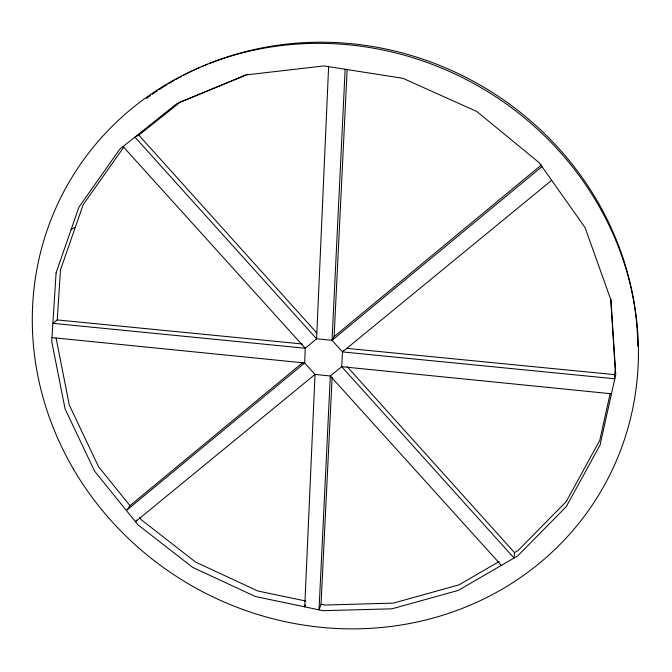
<?xml version="1.0" encoding="UTF-8"?>
<svg xmlns="http://www.w3.org/2000/svg" width="672" height="672" viewBox="0 0 672 672"><rect width="100%" height="100%" fill="white"/><g stroke="black" fill="none" stroke-linecap="round" stroke-linejoin="round"><path stroke-width="1.01" d="M328.616 66.654L316.588 338.806L305.256 348.239L52.895 323.341L57.254 319.922L302.333 343.98M610.688 298.721L615.292 370.415L614.359 374.615L614.804 378.773L342.468 351.91L332.044 340.309L345.139 69.25M611.461 393.784L341.712 366.694L330.322 375.984L319.024 609.848L321.048 604.212L332.128 377.244M247.59 74.239L180.373 102.01L138.81 135.156L134.921 137.096L316.588 338.806L332.044 340.309L334.11 336.613L347.122 69.947M343.258 350.389L342.468 351.91L341.712 366.694L514.055 558.046L514.5 552.602L347.18 366.685M57.254 319.922L60.488 269.833L83.202 204.641L123.782 147.134M610.151 393.574L599.777 440.311L566.261 501.564L518.045 550.544L514.5 552.602M305.458 604.985L304.744 606.858L315.017 374.43L304.651 362.972L51.988 337.604M136.626 520.078L135.458 521.707L315.017 374.43L330.322 375.984L501.396 565.387M302.896 362.468L129.982 505.663L126.386 510.485L304.651 362.972L305.256 348.239L123.085 146.546M334.11 336.613L541.388 164.959M332.044 340.309L541.968 166.614M342.468 351.91L551.662 180.314M71.106 229.648L75.432 226.951M499.271 561.456L459.043 584.833L393.355 603.12L325.038 605.044L321.048 604.212M346.525 348.323L614.359 374.615M305.861 601.037L257.93 591.024L195.644 562.111L141.49 519.935L139.6 517.591M138.81 135.156L316.68 332.8M129.982 505.663L98.482 466.637L69.275 404.922L56.087 338.041M146.446 98.54A304.878 285.818 29.1 0 1 150.578 95.533M152.258 94.349A304.878 285.818 29.1 0 1 157.366 90.846M159.096 89.704A304.878 285.818 29.1 0 1 167.017 84.68M168.806 83.597A304.878 285.818 29.1 0 1 174.241 80.413M176.072 79.38A304.878 285.818 29.1 0 1 181.625 76.348M183.498 75.356A304.878 285.818 29.1 0 1 192.007 71.098M193.922 70.182A304.878 285.818 29.1 0 1 199.71 67.536M201.65 66.688A304.878 285.818 29.1 0 1 207.505 64.21M209.462 63.42A304.878 285.818 29.1 0 1 637.762 346.063M56.095 272.857L51.736 341.594L65.108 408.979L94.601 471.156L138.004 524.857L192.612 567.361L255.402 596.518L323.047 610.688L391.919 608.815L458.136 590.453L517.633 555.979L566.261 506.68L600.079 444.982L615.745 374.531L610.974 300.149L585.052 227.531L539.238 162.75L476.834 111.51L402.973 78.33L323.988 65.923L246.54 74.869L176.803 103.673L119.776 149.184L78.918 207.152L56.095 272.857M73.483 469.115A307.591 288.011 29.1 0 0 598.416 495.474A307.591 288.011 29.1 0 0 334.186 43.747A307.591 288.011 29.1 0 0 73.483 469.115"/></g></svg>
